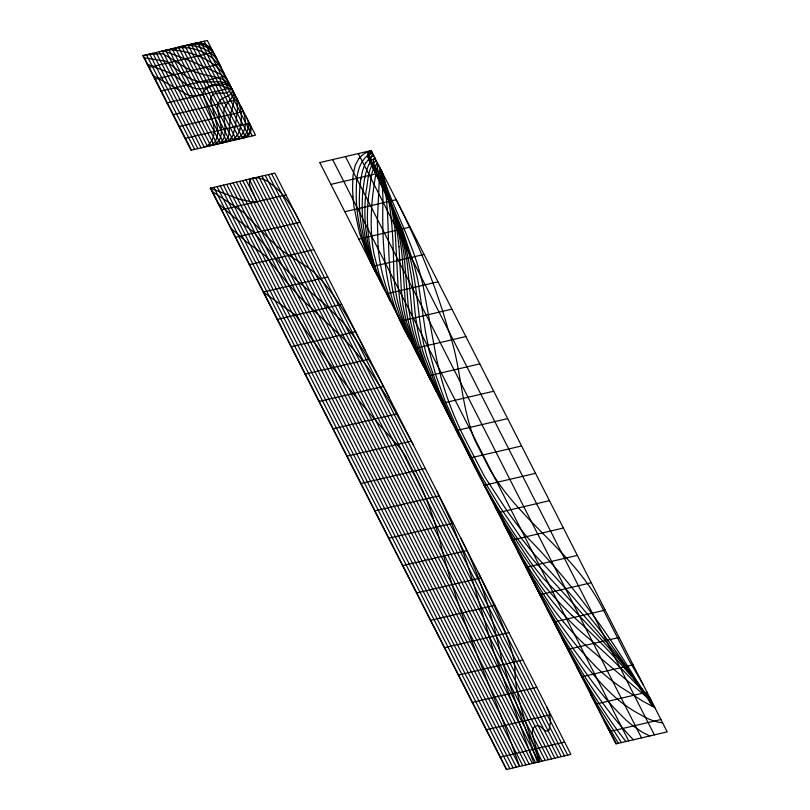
<?xml version="1.0" encoding="UTF-8"?>
<svg xmlns="http://www.w3.org/2000/svg" width="810" height="810" viewBox="0 0 810 810"><rect width="100%" height="100%" fill="white"/><g stroke="black" fill="none" stroke-linecap="round" stroke-linejoin="round"><path stroke-width="1.21" d="M368.024 155.267L368.064 156.33A13.993 10.965 25.7 0 0 368.418 158.132L368.601 158.73A27.834 21.819 25.7 0 0 369.046 159.955L385.479 191.747L399.178 224.026A370.221 290.132 25.7 0 1 403.775 236.915C415.469 267.867 416.735 301.006 421.544 333.335A294.324 230.658 25.7 0 0 427.022 356.653L438.18 388.709M210.823 99.093L210.843 98.658A9.062 7.108 25.7 0 1 211.157 97.18A8.444 6.622 25.7 0 1 212.777 95.084L213.081 94.81M225.119 132.01L225.109 132.263A37.29 29.231 25.7 0 1 224.937 133.974L224.836 134.581A20.726 16.24 25.7 0 1 221.737 141.385M230.546 88.027C230.637 93.595 223.874 93.352 219.956 93.028M360.875 178.858C356.025 212.129 362.941 246.523 377.804 276.483M377.278 162.577L377.217 162.982A19.177 15.025 25.7 0 0 377.116 165.169L377.126 165.463A28.644 22.447 25.7 0 0 377.45 168.115L377.622 169.006A52.366 41.037 25.7 0 0 378.786 173.188L389.893 200.374A348.189 272.879 25.7 0 1 395.189 231.366L397.943 283.956L399.968 301.593A202.439 158.649 25.7 0 0 405.496 323.737L414.517 347.125L430.333 379.637M364.875 177.248C359.711 204.424 362.171 232.885 370.98 259.058A206.844 162.101 25.7 0 0 372.762 264.019L380.234 281.262M224.218 109.755L224.4 108.986A18.63 14.6 25.7 0 1 224.836 107.639A24.098 18.883 25.7 0 1 226.213 105.006A40.642 31.853 25.7 0 1 227.58 103.153L230.263 99.924M549.028 729.861L550.476 721.761L549.625 714.187A35.286 27.651 25.7 0 0 548.876 711.818L546.78 707.059M548.957 730.144C543.723 733.931 542.325 724.585 536.757 725.79C531.967 726.469 531.714 732.645 532.919 736.27L540.078 761.613M239.983 129.327L239.811 129.924A34.658 27.155 25.7 0 1 238.96 132.172L238.018 134.055A26.467 20.746 25.7 0 1 237.046 135.604M373.967 159.013L374.169 158.557A8.383 6.571 25.7 0 1 374.503 157.95L374.736 157.596M368.591 165.24L371.587 160.299L375.03 158.183M228.005 137.032L227.63 137.771A16.322 12.788 25.7 0 1 224.188 141.527A19.754 15.481 25.7 0 1 221.899 142.722L221.656 142.823A21.101 16.534 25.7 0 1 219.388 143.583L218.589 143.785M231.842 92.36L231.933 92.168A6.166 4.83 25.7 0 0 232.288 90.73A7.229 5.66 25.7 0 0 232.156 89.373L232.095 89.151M366.019 162.749L369.512 158.112L373.785 155.722M359.113 158.173L355.266 165.139L353.19 174.575A127.221 99.701 25.7 0 0 352.785 179.476L352.593 188.568A190.917 149.627 25.7 0 0 352.684 191.899L352.937 196.364M372.468 154.599L372.529 154.528A3.2 2.511 25.7 0 1 372.954 154.102M372.286 154.801L372.134 154.973A7.958 6.237 25.7 0 0 371.061 157.14L370.96 157.535A11.654 9.133 25.7 0 0 370.94 159.286L371.101 160.734A20.706 16.22 25.7 0 0 371.304 161.939M378.776 165.523L377.743 166.931A23.692 18.569 25.7 0 0 376.62 169.898C371.739 195.858 369.158 222.679 373.126 248.943A165.098 129.387 25.7 0 0 373.977 253.894L379.141 274.165L387.696 295.64A207.684 162.759 25.7 0 0 390.572 301.553M366.687 156.3C355.489 166.749 356.329 183.495 356.228 197.62A223.479 175.132 25.7 0 0 356.775 206.783C358.314 225.16 362.981 243.192 370.099 260.192A172.854 135.462 25.7 0 0 375.364 271.714M227.468 96.258L223.874 97.878A34.952 27.388 25.7 0 0 222.963 98.283C218.751 99.913 217.07 104.855 217.738 109.046A43.143 33.817 25.7 0 0 218.001 110.96L221.11 127.352M205.872 87.693C213.556 83.855 224.4 81.597 231.407 87.794M238.474 139.128C246.736 137.578 251.292 125.165 246.442 117.389A27.854 21.829 25.7 0 0 245.896 116.245M239.436 138.854L191.302 44.246M377.531 163.083C369.481 170.444 371.324 184.194 368.783 194.299C366.191 216.179 367.122 238.646 373.046 259.939M376.285 160.633C367.244 167.285 368.368 181.319 366.049 191.454C363.589 212.028 365.016 233.067 370.14 253.135A173.137 135.685 25.7 0 0 370.96 256.152L372.489 261.184A213.162 167.052 25.7 0 0 377.409 274.509L382.664 286.031M232.541 140.515L233.361 140.312A20.189 15.815 25.7 0 0 235.599 139.523L236.581 139.047A21.09 16.524 25.7 0 0 237.29 138.652L237.401 138.591A20.868 16.352 25.7 0 0 238.626 137.771L241.218 135.371A21.718 17.02 25.7 0 0 242.18 134.126C247.617 125.985 245.359 115.273 241.228 107.092M222.993 142.742L222.041 142.975M205.791 146.772C223.924 135.057 207.259 109.806 203.229 94.416M215.713 144.453L216.402 144.271A16.575 12.99 25.7 0 0 221.413 141.406M142.793 55.596L207.319 40.5L255.525 135.138L190.988 150.235L142.793 55.596L151.946 54.219L162.506 53.743A13.486 10.57 25.7 0 1 162.871 53.916L166.506 55.89A80.463 63.058 25.7 0 1 170.444 58.158L183.667 66.41A59.019 46.251 25.7 0 0 190.026 69.812A61.287 48.033 25.7 0 0 203.604 74.52L214.407 76.869A51.678 40.5 25.7 0 1 218.69 77.922L222.132 79.147A18.752 14.691 25.7 0 1 226.729 81.77L227.742 82.559A10.51 8.232 25.7 0 1 229.149 83.987A12.069 9.457 25.7 0 1 229.939 85.05L230.415 85.85M148.858 67.412L213.344 52.326L213.678 52.994M154.882 79.248L219.368 64.162M160.906 91.074L225.393 75.988M166.931 102.91L231.417 87.824M172.955 114.736L237.441 99.65M178.98 126.573L243.476 111.486M185.004 138.399L249.5 123.322M210.316 188.193L274.853 173.097L570.898 754.404L506.371 769.5L210.316 188.193L239.892 199.381L252.234 201.933A17.992 14.094 25.7 0 0 257.084 201.72M319.798 162.587L371.162 150.569A5.791 4.546 25.7 0 0 369.147 152.32M221.424 209.993L285.95 194.896M330.895 184.386L382.259 172.368L383.667 177.694A48.61 38.09 25.7 0 0 383.981 178.686L394.764 215.804A331.168 259.534 25.7 0 1 402.114 255.595L405.445 304.469A215.349 168.774 25.7 0 0 409.597 326.41M235.356 237.35L299.882 222.254M344.827 211.744L396.191 199.726M249.288 264.708L313.814 249.612M358.759 239.102L410.133 227.083M327.746 276.969L263.22 292.066L295.66 315.201C326.025 361.493 360.744 404.727 398.024 445.601M372.691 266.46L424.065 254.441M277.152 319.423L341.688 304.327M386.633 293.817L437.997 281.799M291.094 346.781L355.62 331.685M400.565 321.175L451.929 309.157M305.026 374.139L369.552 359.043M414.497 348.533L465.861 336.514M318.958 401.497L383.484 386.4M428.429 375.891L479.793 363.872M332.89 428.854L397.416 413.758M442.361 403.248L493.725 391.23M346.822 456.212L411.348 441.116M456.293 430.606L507.657 418.588M360.754 483.57L425.28 468.474M470.225 457.964L521.589 445.956M374.686 510.928L439.212 495.831M484.157 485.322L535.521 473.313M388.618 538.285L453.144 523.189M498.089 512.679L549.453 500.671M402.55 565.643L467.076 550.547M512.021 540.037L563.385 528.029M416.482 593.001L481.008 577.905M577.317 555.387L525.953 567.395C544.796 604.27 564.874 640.953 591.766 672.685A258.866 202.864 25.7 0 0 601.01 683.154L604.928 687.295A199.321 156.198 25.7 0 0 611.084 693.441L616.015 697.967A93.201 73.042 25.7 0 0 622.91 703.525L628.894 707.768A122.148 95.722 25.7 0 0 634.179 711.16L645.236 717.366A57.095 44.742 25.7 0 0 652.303 720.394L653.123 720.687M430.414 620.359L494.94 605.262M535.228 585.61L539.916 594.753L591.249 582.744M444.346 647.716L508.872 632.62M553.817 622.11L605.181 610.102M458.278 675.074L522.804 659.978M567.749 649.468L619.124 637.46M472.21 702.432L536.736 687.336M581.681 676.826L633.055 664.818M486.142 729.79L550.678 714.693M595.623 704.184L646.987 692.175M653.893 705.733L652.273 706.117L651.685 705.135M500.084 757.147L564.611 742.051M609.555 731.541L660.919 719.533M170.515 49.106L172.702 48.63A42.302 33.149 25.7 0 1 174.535 48.306L177.269 47.952A38.789 30.395 25.7 0 1 181.126 47.679C195.311 47.102 209.79 53.146 218.437 64.577A54.472 42.687 25.7 0 1 223.054 71.564M176.853 47.628C194.582 41.178 214.923 49.906 221.272 67.898M184.599 45.816C197.61 40.763 212.878 46.676 217.384 60.254M193.064 43.831C200.738 41.523 209.749 45.046 213.334 52.326M161.251 51.273L162.81 51.222A17.01 13.335 25.7 0 1 164.065 51.313M207.471 82.093L215.693 81.78A53.875 42.221 25.7 0 1 217.384 81.759L217.829 81.759A28.056 21.991 25.7 0 1 220.998 81.942L223.408 82.367A13.416 10.52 25.7 0 1 227.873 84.149L229.058 84.928A7.229 5.67 25.7 0 1 230.739 86.629L231.144 87.288M174.697 50.058C194.724 52.508 216.685 60.851 227.063 79.258M143.866 57.692L166.374 61.327L180.843 72.525A71.968 56.396 25.7 0 0 185.773 76.029L186.796 76.666A34.992 27.429 25.7 0 0 191.606 79.269L194.218 80.311A20.351 15.947 25.7 0 0 195.909 80.838M164.065 51.324L164.45 51.374A16.19 12.687 25.7 0 1 165.908 51.698L192.243 61.58L219.631 73.761A27.489 21.536 25.7 0 1 224.805 77.689L225.038 77.902A18.843 14.762 25.7 0 1 227.701 80.929M195.655 88.472L198.784 88.918A18.6 14.58 25.7 0 0 205.841 87.642M147.167 64.182L172.874 74.105L185.703 84.139M654.915 707.737L642.087 700.761L620.268 686.809A154.872 121.378 25.7 0 1 594.732 665.658M649.792 735.956L645.135 733.678A26.548 20.807 25.7 0 1 642.826 732.503L636.194 728.079A96.633 75.725 25.7 0 1 626.758 720.697C589.346 685.371 563.375 640.032 539.916 594.753M228.855 88.422L220.512 85.374L212.767 85.495L205.74 89.039L203.391 91.814L202.53 94.578L197.225 95.62A22.721 17.81 25.7 0 1 196.557 95.722L196.233 95.752A17.759 13.922 25.7 0 1 194.137 95.843L192.233 95.782A20.949 16.423 25.7 0 1 190.795 95.661L190.006 95.529A11.087 8.687 25.7 0 1 185.51 93.737M152.867 75.381L183.303 92.269A25.799 20.22 25.7 0 0 185.237 93.606M211.876 191.251L243.121 212.038L268.849 238.616L281.202 249.936A52.518 41.158 25.7 0 0 283.308 251.515M283.308 251.515L286.932 254.006A108.155 84.756 25.7 0 0 289.079 255.413L306.008 266.156A97.352 76.292 25.7 0 1 308.519 267.938L309.906 268.971A56.558 44.327 25.7 0 1 313.531 271.937C336.19 293.736 350.477 322.431 364.915 349.94M652.404 702.908L652.323 702.847A10.277 8.059 25.7 0 1 651.442 702.149L652.475 703.698A5.386 4.222 25.7 0 0 653.326 704.67M650.005 698.109L647.453 695.992A32.633 25.576 25.7 0 1 645.853 694.595L645.772 694.504A19.491 15.279 25.7 0 1 643.211 691.669C610.922 636.66 573.126 584.324 528.373 538.447A329.741 258.42 25.7 0 1 520.698 529.153A366.525 287.246 25.7 0 1 508.214 512.568L484.613 476.695L467.066 443.07C455.443 420.886 446.138 397.467 439.951 373.197A497.553 389.924 25.7 0 1 436.468 358.526L422.972 285.079A361.969 283.672 25.7 0 0 420.775 276.453C411.925 240.459 392.86 207.603 381.642 172.692A38.343 30.051 25.7 0 1 381.156 170.201M217.991 203.259L233.918 217.12L253.064 231.549L281.192 264.465L295.417 279.096A131.119 102.748 25.7 0 0 297.705 281.181L323.534 303.142L340.23 319.454A126.633 99.235 25.7 0 1 344.685 324.516C362.971 346.801 376.285 372.59 389.438 398.095M651.625 701.278L585.407 645.266M572.133 615.559C599.025 639.333 623.366 665.79 645.874 693.714M230.536 227.893L245.926 241.41L265.376 255.778L286.942 282.498L300.075 297.422L344.442 339.41A218.74 171.426 25.7 0 1 356.937 353.484L362.364 360.298A288.654 226.213 25.7 0 1 368.489 368.57L390.157 402.135L413.242 444.832M633.42 739.783C596.889 702.027 570.908 655.543 547.185 609.079M594.773 665.638L578.431 647.878A291.154 228.177 25.7 0 1 569.633 637.035L568.387 635.415A328.475 257.428 25.7 0 1 554.516 615.964L537.162 587.392L518.157 552.086M650.784 699.637L646.015 693.876M563.375 621.796L560.378 618.131A272.656 213.678 25.7 0 1 549.261 603.318L531.694 575.657L510.887 537.81M625.907 741.545C600.716 709.125 579.859 673.586 561.401 636.994M539.986 579.95L519.25 549.372L495.204 507.019M621.442 742.588L597.952 705.753L576.892 667.42M650.592 700.964C619.863 655.968 581.033 617.706 543.561 578.522A279.744 219.226 25.7 0 1 530.439 561.948L506.128 524.86L483.519 484.076M650.673 701.075L651.22 701.956A20.27 15.886 25.7 0 1 650.734 701.49L644.578 694.767A56.74 44.469 25.7 0 1 641.115 690.171C612.188 640.994 574.594 597.193 535.501 555.63A316.892 248.346 25.7 0 1 519.362 535.44L499.466 506.24L481.17 475.885L458.247 430.859L444.892 400.464L435.79 375.121L429.087 350.487L425.301 330.591L418.061 281.596A344.331 269.851 25.7 0 0 413.89 264.283L402.58 230.05L386.137 191.17M651.564 704.913L649.944 702.3M618.384 743.296L603.096 717.599L590.692 694.514M649.762 701.997C618.111 650.389 574.796 605.445 533.861 560.611A285.647 223.854 25.7 0 1 528.231 553.473C508.326 526.662 490.961 497.978 475.774 468.251L453.661 424.075L438.21 388.8M643.099 684.531L628.519 659.462L600.919 605.06A294.03 230.435 25.7 0 0 598.023 600.038C569.44 549.737 517.094 518.076 488.825 467.633A128.709 100.865 25.7 0 1 487.691 465.466L475.308 441.136C460.303 405.456 461.538 365.199 447.94 328.87C435.243 283.865 416.998 240.631 395.817 198.987M616.511 743.742L603.45 719.553M223.064 71.553L224.451 74.135M229.058 83.177L228.714 82.549A21.465 16.828 25.7 0 0 227.681 80.939M376.123 174.545L371.76 165.817A40.804 31.975 25.7 0 1 370.828 163.498L369.137 158.011A8.616 6.753 25.7 0 1 370.798 152.634L371.385 152.219A5.295 4.151 25.7 0 1 371.83 151.895M376.458 175.203L386.066 194.329M503.496 523.29C525.599 566.271 551.802 608.452 589.771 639.242C611.266 657.75 631.02 678.142 650.278 698.939A22.305 17.476 25.7 0 0 650.612 699.293M358.283 153.495L654.369 734.883M345.435 156.502L641.52 737.89M332.596 159.509L628.681 740.887M319.758 162.506L615.843 743.894L667.207 731.875L371.122 150.498A5.721 4.475 25.7 0 0 368.904 151.905L368.823 151.956A5.751 4.506 25.7 0 0 368.489 152.422M299.508 221.515C292.4 207.309 283.986 192.972 270.712 183.667C266.024 178.706 245.308 172.064 250.179 186.553A39.487 30.942 25.7 0 0 250.644 187.636L257.064 201.66M436.458 490.425L450.917 521.235L463.887 554.141L472.088 578.887L493.837 652.182L533.82 763.081M233.229 91.368L233.543 92.006A52.549 41.188 25.7 0 1 234.87 95.003M204.12 41.249L252.315 135.888M271.644 173.846L567.688 755.153M200.91 41.998L249.115 136.637M268.424 174.595L564.479 755.912M197.711 42.748L245.906 137.396M265.214 175.345L561.269 756.662M405.962 457.356L418.355 481.687C427.528 499.659 433.836 518.926 439.283 538.316C457.842 617.068 493.422 690.15 519.534 766.422L223.479 185.115M194.501 43.497L242.706 138.145M262.005 176.104L558.06 757.411M258.795 176.853L554.85 758.16M188.092 44.995L236.297 139.644M255.585 177.603L551.63 758.909M184.893 45.745L233.088 140.393M252.376 178.352L548.421 759.658M181.693 46.494L229.888 141.143M249.166 179.101L545.211 760.418M178.483 47.243L227.033 141.801A28.836 22.599 25.7 0 0 229.756 140.991L230.05 140.869A21.769 17.061 25.7 0 0 232.865 139.482L233.695 138.925A21.495 16.848 25.7 0 0 236.965 135.715M245.956 179.85L542.001 761.167M175.284 47.992L223.479 142.641M242.747 180.61L538.792 761.916M172.074 48.742L220.279 143.39M239.537 181.359L535.582 762.666M168.875 49.491L217.07 144.139M236.328 182.108L532.372 763.415M165.665 50.24L213.87 144.889M233.118 182.857L529.163 764.164M162.466 50.989L210.661 145.638M229.908 183.607L525.953 764.923M159.256 51.739L207.461 146.387M226.699 184.356L522.744 765.673M156.057 52.488L204.252 147.136M152.847 53.237L201.052 147.886M220.269 185.865L516.324 767.171M149.648 53.986L197.843 148.635M217.06 186.614L513.115 767.921M146.438 54.736L194.643 149.384M213.85 187.363L509.905 768.67M143.238 55.485L191.433 150.133M210.64 188.112L506.685 769.429M417.231 353.899L407.015 333.031L399.715 315.404A219.075 171.69 25.7 0 1 397.447 308.802C383.393 266.49 392.587 221.13 383.019 178.028M423.306 365.837C407.147 335.644 393.64 302.798 393.7 267.978C393.255 242.2 392.334 216.25 386.856 190.957M436.357 391.453L416.775 350.669L406.893 323.048A203.978 159.853 25.7 0 1 402.772 303.699L401.203 288.32L399.006 246.777M442.28 403.086C429.867 378.25 416.887 353.363 409.627 326.41M447.262 412.867L428.5 373.896L416.583 343.835A233.412 182.928 25.7 0 1 410.761 322.177L408.149 304.611L404.139 255.504A312.245 244.711 25.7 0 0 400.99 237.927L400.494 235.69A291.377 228.349 25.7 0 0 395.705 218.032L394.085 213.05A232.976 182.584 25.7 0 0 389.377 200.495M452.739 423.62C439.729 397.669 426.91 371.405 418.375 343.582A242.504 190.046 25.7 0 1 412.422 316.376L407.319 263.949A298.576 233.989 25.7 0 0 389.215 200.556M459.513 436.944L438.656 393.063L424.693 357.109A283.237 221.97 25.7 0 1 420.977 344.746L418.557 334.682A257.813 202.044 25.7 0 1 417.636 330.166L415.186 313.784L412.847 287.337A307.385 240.894 25.7 0 0 412.087 280.817L408.372 259.068M410.123 339.957C383.808 297.432 381.925 246.969 382.948 198.592C382.563 188.872 381.945 179.162 380.801 169.503M460.637 537.911C480.482 576.325 492.966 617.858 501.886 660.008M401.061 322.147L392.769 304.732A211.805 165.989 25.7 0 1 387.909 292.309L386.562 288.309A234.353 183.657 25.7 0 1 378.017 246.351M372.934 266.935L370.028 260.982A207.492 162.607 25.7 0 1 368.388 257.388L359.458 232.905L354.091 207.299A226.324 177.37 25.7 0 1 352.927 196.364M478.194 572.366C490.931 599.147 504.863 625.735 512.649 654.5A102.809 80.575 25.7 0 1 513.56 658.479L513.813 659.836A93.17 73.022 25.7 0 1 514.674 666.529L514.887 669.951M385.094 290.81L379.475 278.498M236.571 97.929L237.057 98.931A59.707 46.798 25.7 0 1 239.78 129.246M232.166 89.282L232.429 89.859A13.952 10.935 25.7 0 1 232.956 91.388A9.872 7.735 25.7 0 1 233.128 94.395M386.552 194.694L389.266 200.526M394.48 213.506L374.503 170.546L371.476 162.597A19.329 15.147 25.7 0 1 371.375 162.202M388.942 200.596L375.941 171.072M386.299 191.201L380.882 180.114L369.411 160.238A21.121 16.554 25.7 0 1 367.882 156.35L367.851 155.591A8.029 6.288 25.7 0 1 368.469 152.412M537.526 762.21L511.262 689.361L501.916 660.12M539.268 761.805C530.803 734.903 518.846 708.74 515.504 680.481A82.174 64.405 25.7 0 1 515.342 678.74L514.897 670.194M381.52 170.92L382.522 175.405M382.117 172.176L383.069 175.517M391.483 204.717L383.768 182.118A53.197 41.685 25.7 0 0 382.978 180.427L381.793 178.109A41.735 32.704 25.7 0 0 380.892 176.509L370.858 160.137A31.327 24.543 25.7 0 1 370.15 158.79L369.188 155.095L370.474 152.371A3.868 3.027 25.7 0 1 371.75 151.733M383.11 175.659L386.775 190.603M211.774 105.027L217.272 126.765A60.841 47.679 25.7 0 1 217.566 129.904M382.603 175.8L383.008 177.937M221.12 127.433L221.282 129.873A46.261 36.258 25.7 0 1 221.292 132.324L221.262 132.84A28.178 22.083 25.7 0 1 219.723 139.381L216.857 142.935A22.639 17.749 25.7 0 1 215.997 143.613A12.595 9.872 25.7 0 1 212.757 145.223M378.057 246.361L377.409 220.563L379.728 170.13A42.859 33.595 25.7 0 1 379.779 169.341L379.829 168.652A29.707 23.277 25.7 0 0 379.88 167.69M217.566 129.965L217.617 131.382M195.645 88.553A25.363 19.875 25.7 0 1 185.753 84.078M207.451 82.002A39.062 30.608 25.7 0 1 195.888 81.02M165.422 50.301A14.256 11.178 25.7 0 1 166.415 50.109A22.528 17.658 25.7 0 1 169.168 49.866L171.548 49.866A47.132 36.936 25.7 0 1 174.697 50.058M249.743 123.819A14.064 11.026 25.7 0 1 243.344 138.034M231.964 92.441A15.339 12.018 25.7 0 1 227.407 96.188M248.873 122.654A15.582 12.211 25.7 0 1 242.443 138.115M230.708 138.824A21.931 17.182 25.7 0 1 222.963 142.671M230.627 138.743A20.979 16.443 25.7 0 0 233.28 134.318L235.518 125.044L237.32 110.676A48.499 38.009 25.7 0 0 235.082 94.983M233.3 94.466A23.875 18.711 25.7 0 1 230.172 99.863M224.147 109.735A38.161 29.909 25.7 0 0 223.884 116.286L224.998 126.562A64.587 50.615 25.7 0 1 225.119 128.193L225.16 131.21A38.06 29.828 25.7 0 1 225.129 131.909M228.045 137.052A28.178 22.083 25.7 0 0 229.169 132.83L230.212 117.572A80.959 63.443 25.7 0 1 230.384 116.154A65.245 51.131 25.7 0 1 231.883 109.451L234.495 99.498L233.401 92.046A36.45 28.563 25.7 0 0 232.035 89.029M195.099 43.315A14.064 11.026 25.7 0 1 213.081 51.83M359.184 158.223A29.504 23.125 25.7 0 1 371.274 150.792M366.727 156.34A19.136 15.005 25.7 0 1 372.094 153.323M361.058 178.899A81.294 63.706 25.7 0 1 365.766 162.628M364.905 177.248A92.492 72.485 25.7 0 1 368.56 165.23M379.495 278.488A191.646 150.194 25.7 0 1 373.005 259.939M662.6 722.824A25.566 20.037 25.7 0 1 660.909 722.631L658.145 722.135A32.035 25.1 25.7 0 1 657.264 721.923L656.596 721.761A37.797 29.626 25.7 0 1 653.123 720.687M391.534 204.717A345.799 270.996 25.7 0 1 398.935 246.766M585.377 645.287A223.094 174.839 25.7 0 1 563.396 621.786M367.963 155.257A9.204 7.219 25.7 0 1 369.097 152.29M572.184 615.529A280.037 219.459 25.7 0 1 539.926 579.98M394.581 213.496A317.935 249.156 25.7 0 1 408.341 259.068M375.951 171.072A58.057 45.492 25.7 0 1 374.26 166.03A33.129 25.96 25.7 0 1 373.866 164.207L373.795 163.812A22.366 17.526 25.7 0 1 373.602 161.322A11.229 8.799 25.7 0 1 373.916 158.993M397.963 445.642A71.523 56.052 25.7 0 1 406.093 457.326M209.355 145.952A9.467 7.422 25.7 0 0 212.078 144.717L212.878 144.058A22.751 17.83 25.7 0 0 214.741 142.064L215.298 141.264A17.182 13.466 25.7 0 0 215.986 140.019L216.786 137.821A34.84 27.307 25.7 0 0 217.627 131.382M211.916 105.016A31.56 24.735 25.7 0 1 210.732 99.083M212.959 94.669A13.709 10.743 25.7 0 1 219.976 93.15"/></g></svg>
